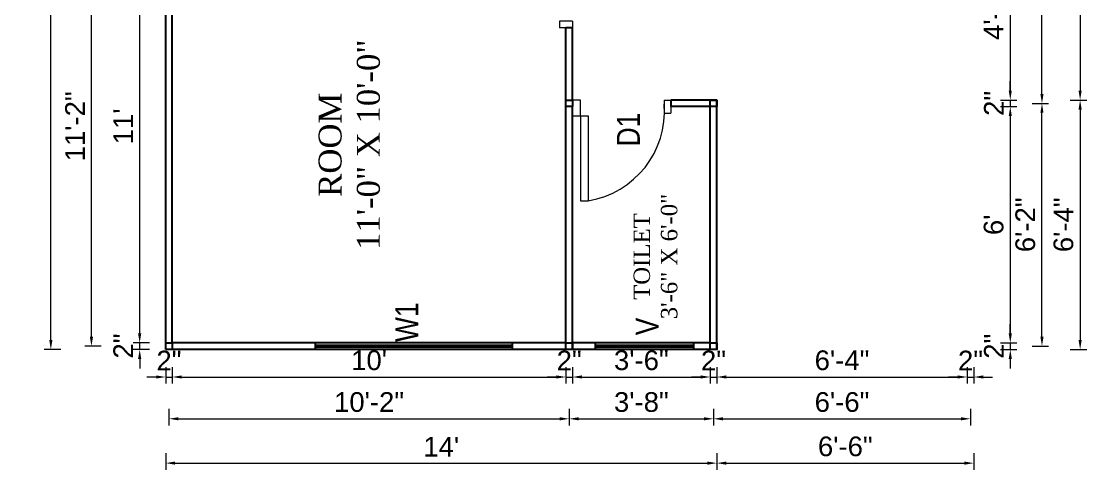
# Model space of a CAD drawing. Header units: inches. Extents: x 367408 to 392173, y -57467 to -41521.
# Drawn here: x 378677.7 to 379002.5, y -51469.4 to -51332.8 of the extents above; entities that cross this region are included whole.
import ezdxf

# ---------------------------------------------------------------- set-up
doc = ezdxf.new("R2010")
doc.units = ezdxf.units.IN
doc.header["$LTSCALE"] = 2
doc.header["$MEASUREMENT"] = 0
doc.header["$PDMODE"] = 34
doc.layers.get('DEFPOINTS').update_dxf_attribs({"color": 141, "linetype": 'CONTINUOUS'})
for name, color, linetype, lineweight in [('dimension', 160, 'CONTINUOUS', 15), ('OUTLINE', 1, 'CONTINUOUS', 25), ('steps', 253, 'CONTINUOUS', 20)]:
    doc.layers.add(name, color=color, linetype=linetype, lineweight=lineweight)
doc.styles.add('Lettring Text', font='arial.ttf')
doc.styles.get("Standard").update_dxf_attribs({"font": 'ARIALN.TTF'})
doc.dimstyles.new('Copy of Standard', dxfattribs={"dimtxt": 6, "dimasz": 2.875, "dimexe": 2, "dimexo": 4, "dimgap": 2, "dimtad": 1, "dimdec": 0, "dimrnd": 1, "dimzin": 0, "dimdsep": 46, "dimlunit": 4, "dimtxsty": 'Lettring Text', "dimcen": 0.1, "dimclrd": 7, "dimclre": 7, "dimclrt": 7, "dimazin": 0, "dimtfac": 0.645, "dimtdec": 0, "dimtmove": 1, "dimatfit": 0, "dimfxl": 3, "dimfxlon": 1, "dimtfillclr": 256, "dimtolj": 1, "dimtzin": 0, "dimlwd": -1, "dimlwe": -1, "dimarcsym": 2})

# ---------------------------------------------------------------- blocks, each defined once
blk = doc.blocks.new('*D392')
at = {"layer": 'DEFPOINTS', "color": 0, "ltscale": 0.5, "transparency": 16777216}
for p in [(378713.77, -51430.83), (378721.7, -51430.83), (378721.7, -51432.83)]:
    blk.add_point(p, dxfattribs=at)
at = {"layer": 'steps', "color": 7, "ltscale": 0.5, "transparency": 16777216}
for p, q in [((378713.77, -51427.95), (378713.77, -51425.08)), ((378716.77, -51430.83), (378711.77, -51430.83)), ((378716.77, -51432.83), (378711.77, -51432.83)), ((378713.77, -51432.83), (378713.77, -51430.83)), ((378713.77, -51435.7), (378713.77, -51438.58))]:
    blk.add_line(p, q, dxfattribs=at)
for points in [[(378713.29, -51427.95), (378714.25, -51427.95), (378713.77, -51430.83)], [(378713.29, -51435.7), (378714.25, -51435.7), (378713.77, -51432.83)]]:
    blk.add_solid(points, dxfattribs=at)
at = {"layer": 'steps', "color": 7, "ltscale": 0.5, "transparency": 16777216, "insert": (378708.75, -51431.77), "char_height": 6, "attachment_point": 5, "rotation": 90, "style": 'Lettring Text'}
blk.add_mtext('\\A1;2"', dxfattribs=at)
blk = doc.blocks.new('*D393')
at = {"layer": 'DEFPOINTS', "color": 0, "ltscale": 0.5, "transparency": 16777216}
for p in [(378713.77, -51298.83), (378721.7, -51298.83), (378721.7, -51430.83)]:
    blk.add_point(p, dxfattribs=at)
at = {"layer": 'steps', "color": 7, "ltscale": 0.5, "transparency": 16777216}
for p, q in [((378716.77, -51298.83), (378711.77, -51298.83)), ((378713.77, -51427.95), (378713.77, -51301.7)), ((378716.77, -51430.83), (378711.77, -51430.83))]:
    blk.add_line(p, q, dxfattribs=at)
for points in [[(378713.29, -51301.7), (378714.25, -51301.7), (378713.77, -51298.83)], [(378713.29, -51427.95), (378714.25, -51427.95), (378713.77, -51430.83)]]:
    blk.add_solid(points, dxfattribs=at)
at = {"layer": 'steps', "color": 7, "ltscale": 0.5, "transparency": 16777216, "insert": (378708.75, -51364.83), "char_height": 6, "attachment_point": 5, "rotation": 90, "style": 'Lettring Text'}
blk.add_mtext("\\A1;11'", dxfattribs=at)
blk = doc.blocks.new('*D399')
at = {"layer": 'DEFPOINTS', "color": 0, "ltscale": 0.5, "transparency": 16777216}
for p in [(378699.07, -51297.83), (378722.7, -51297.83), (378722.7, -51431.83)]:
    blk.add_point(p, dxfattribs=at)
at = {"layer": 'steps', "color": 7, "ltscale": 0.5, "transparency": 16777216}
for p, q in [((378702.07, -51297.83), (378697.07, -51297.83)), ((378699.07, -51428.95), (378699.07, -51300.7)), ((378702.07, -51431.83), (378697.07, -51431.83))]:
    blk.add_line(p, q, dxfattribs=at)
for points in [[(378698.59, -51300.7), (378699.55, -51300.7), (378699.07, -51297.83)], [(378698.59, -51428.95), (378699.55, -51428.95), (378699.07, -51431.83)]]:
    blk.add_solid(points, dxfattribs=at)
at = {"layer": 'steps', "color": 7, "ltscale": 0.5, "transparency": 16777216, "insert": (378694.06, -51364.83), "char_height": 6, "attachment_point": 5, "rotation": 90, "style": 'Lettring Text'}
blk.add_mtext('\\A1;11\'-2"', dxfattribs=at)
blk = doc.blocks.new('*D402')
at = {"layer": 'DEFPOINTS', "color": 0, "ltscale": 0.5, "transparency": 16777216}
for p in [(378686.69, -51124.83), (378721.7, -51124.83), (378721.7, -51432.83)]:
    blk.add_point(p, dxfattribs=at)
at = {"layer": 'steps', "color": 7, "ltscale": 0.5, "transparency": 16777216}
for p, q in [((378689.69, -51124.83), (378684.69, -51124.83)), ((378686.69, -51429.95), (378686.69, -51127.7)), ((378689.69, -51432.83), (378684.69, -51432.83))]:
    blk.add_line(p, q, dxfattribs=at)
for points in [[(378686.21, -51127.7), (378687.17, -51127.7), (378686.69, -51124.83)], [(378686.21, -51429.95), (378687.17, -51429.95), (378686.69, -51432.83)]]:
    blk.add_solid(points, dxfattribs=at)
at = {"layer": 'steps', "color": 7, "ltscale": 0.5, "transparency": 16777216, "insert": (378681.63, -51278.83), "char_height": 6, "attachment_point": 5, "rotation": 90, "style": 'Lettring Text'}
blk.add_mtext('\\A1;25\'-8"', dxfattribs=at)
blk = doc.blocks.new('*D408')
at = {"layer": 'DEFPOINTS', "color": 0, "ltscale": 0.5, "transparency": 16777216}
for p in [(378845.7, -51298.83), (378889.7, -51356.83), (378979.16, -51356.83)]:
    blk.add_point(p, dxfattribs=at)
at = {"layer": 'steps', "color": 7, "ltscale": 0.5, "transparency": 16777216}
for p, q in [((378976.16, -51298.83), (378981.16, -51298.83)), ((378979.16, -51301.7), (378979.16, -51353.95)), ((378976.16, -51356.83), (378981.16, -51356.83))]:
    blk.add_line(p, q, dxfattribs=at)
for points in [[(378978.68, -51301.7), (378979.64, -51301.7), (378979.16, -51298.83)], [(378978.68, -51353.95), (378979.64, -51353.95), (378979.16, -51356.83)]]:
    blk.add_solid(points, dxfattribs=at)
at = {"layer": 'steps', "color": 7, "ltscale": 0.5, "transparency": 16777216, "insert": (378974.1, -51327.83), "char_height": 6, "attachment_point": 5, "rotation": 90, "style": 'Lettring Text'}
blk.add_mtext('\\A1;4\'-10"', dxfattribs=at)
blk = doc.blocks.new('*D409')
at = {"layer": 'DEFPOINTS', "color": 0, "ltscale": 0.5, "transparency": 16777216}
for p in [(378889.7, -51356.83), (378889.7, -51358.83), (378979.16, -51358.83)]:
    blk.add_point(p, dxfattribs=at)
at = {"layer": 'steps', "color": 7, "ltscale": 0.5, "transparency": 16777216}
for p, q in [((378979.16, -51353.95), (378979.16, -51351.08)), ((378976.16, -51356.83), (378981.16, -51356.83)), ((378979.16, -51356.83), (378979.16, -51358.83)), ((378976.16, -51358.83), (378981.16, -51358.83)), ((378979.16, -51361.7), (378979.16, -51364.58))]:
    blk.add_line(p, q, dxfattribs=at)
for points in [[(378978.68, -51353.95), (378979.64, -51353.95), (378979.16, -51356.83)], [(378978.68, -51361.7), (378979.64, -51361.7), (378979.16, -51358.83)]]:
    blk.add_solid(points, dxfattribs=at)
at = {"layer": 'steps', "color": 7, "ltscale": 0.5, "transparency": 16777216, "insert": (378974.15, -51357.83), "char_height": 6, "attachment_point": 5, "rotation": 90, "style": 'Lettring Text'}
blk.add_mtext('\\A1;2"', dxfattribs=at)
blk = doc.blocks.new('*D410')
at = {"layer": 'DEFPOINTS', "color": 0, "ltscale": 0.5, "transparency": 16777216}
for p in [(378889.7, -51358.83), (378889.7, -51430.83), (378979.16, -51430.83)]:
    blk.add_point(p, dxfattribs=at)
at = {"layer": 'steps', "color": 7, "ltscale": 0.5, "transparency": 16777216}
for p, q in [((378976.16, -51358.83), (378981.16, -51358.83)), ((378979.16, -51361.7), (378979.16, -51427.95)), ((378976.16, -51430.83), (378981.16, -51430.83))]:
    blk.add_line(p, q, dxfattribs=at)
for points in [[(378978.68, -51361.7), (378979.64, -51361.7), (378979.16, -51358.83)], [(378978.68, -51427.95), (378979.64, -51427.95), (378979.16, -51430.83)]]:
    blk.add_solid(points, dxfattribs=at)
at = {"layer": 'steps', "color": 7, "ltscale": 0.5, "transparency": 16777216, "insert": (378974.1, -51394.83), "char_height": 6, "attachment_point": 5, "rotation": 90, "style": 'Lettring Text'}
blk.add_mtext("\\A1;6'", dxfattribs=at)
blk = doc.blocks.new('*D411')
at = {"layer": 'DEFPOINTS', "color": 0, "ltscale": 0.5, "transparency": 16777216}
for p in [(378889.7, -51430.83), (378889.7, -51432.83), (378979.16, -51432.83)]:
    blk.add_point(p, dxfattribs=at)
at = {"layer": 'steps', "color": 7, "ltscale": 0.5, "transparency": 16777216}
for p, q in [((378979.16, -51427.95), (378979.16, -51425.08)), ((378976.16, -51430.83), (378981.16, -51430.83)), ((378976.16, -51432.83), (378981.16, -51432.83)), ((378979.16, -51430.83), (378979.16, -51432.83)), ((378979.16, -51435.7), (378979.16, -51438.58))]:
    blk.add_line(p, q, dxfattribs=at)
for points in [[(378978.68, -51427.95), (378979.64, -51427.95), (378979.16, -51430.83)], [(378978.68, -51435.7), (378979.64, -51435.7), (378979.16, -51432.83)]]:
    blk.add_solid(points, dxfattribs=at)
at = {"layer": 'steps', "color": 7, "ltscale": 0.5, "transparency": 16777216, "insert": (378974.15, -51431.83), "char_height": 6, "attachment_point": 5, "rotation": 90, "style": 'Lettring Text'}
blk.add_mtext('\\A1;2"', dxfattribs=at)
blk = doc.blocks.new('*D412')
at = {"layer": 'DEFPOINTS', "color": 0, "ltscale": 0.5, "transparency": 16777216}
for p in [(378888.7, -51357.83), (378988.82, -51357.83), (378888.7, -51431.83)]:
    blk.add_point(p, dxfattribs=at)
at = {"layer": 'steps', "color": 7, "ltscale": 0.5, "transparency": 16777216}
for p, q in [((378985.82, -51357.83), (378990.82, -51357.83)), ((378988.82, -51428.95), (378988.82, -51360.7)), ((378985.82, -51431.83), (378990.82, -51431.83))]:
    blk.add_line(p, q, dxfattribs=at)
for points in [[(378988.34, -51360.7), (378989.3, -51360.7), (378988.82, -51357.83)], [(378988.34, -51428.95), (378989.3, -51428.95), (378988.82, -51431.83)]]:
    blk.add_solid(points, dxfattribs=at)
at = {"layer": 'steps', "color": 7, "ltscale": 0.5, "transparency": 16777216, "insert": (378983.76, -51394.83), "char_height": 6, "attachment_point": 5, "rotation": 90, "style": 'Lettring Text'}
blk.add_mtext('\\A1;6\'-2"', dxfattribs=at)
blk = doc.blocks.new('*D413')
at = {"layer": 'DEFPOINTS', "color": 0, "ltscale": 0.5, "transparency": 16777216}
for p in [(378844.7, -51297.83), (378988.82, -51297.83), (378888.7, -51357.83)]:
    blk.add_point(p, dxfattribs=at)
at = {"layer": 'steps', "color": 7, "ltscale": 0.5, "transparency": 16777216}
for p, q in [((378985.82, -51297.83), (378990.82, -51297.83)), ((378988.82, -51354.95), (378988.82, -51300.7)), ((378985.82, -51357.83), (378990.82, -51357.83))]:
    blk.add_line(p, q, dxfattribs=at)
for points in [[(378988.34, -51300.7), (378989.3, -51300.7), (378988.82, -51297.83)], [(378988.34, -51354.95), (378989.3, -51354.95), (378988.82, -51357.83)]]:
    blk.add_solid(points, dxfattribs=at)
at = {"layer": 'steps', "color": 7, "ltscale": 0.5, "transparency": 16777216, "insert": (378983.77, -51327.83), "char_height": 6, "attachment_point": 5, "rotation": 90, "style": 'Lettring Text'}
blk.add_mtext("\\A1;5'", dxfattribs=at)
blk = doc.blocks.new('*D417')
at = {"layer": 'DEFPOINTS', "color": 0, "ltscale": 0.5, "transparency": 16777216}
for p in [(378968.04, -51260.83), (378889.7, -51356.83), (379000.45, -51356.83)]:
    blk.add_point(p, dxfattribs=at)
at = {"layer": 'steps', "color": 7, "ltscale": 0.5, "transparency": 16777216}
for p, q in [((378997.45, -51260.83), (379002.45, -51260.83)), ((379000.45, -51263.7), (379000.45, -51353.95)), ((378997.45, -51356.83), (379002.45, -51356.83))]:
    blk.add_line(p, q, dxfattribs=at)
for points in [[(378999.97, -51263.7), (379000.93, -51263.7), (379000.45, -51260.83)], [(378999.97, -51353.95), (379000.93, -51353.95), (379000.45, -51356.83)]]:
    blk.add_solid(points, dxfattribs=at)
at = {"layer": 'steps', "color": 7, "ltscale": 0.5, "transparency": 16777216, "insert": (378995.39, -51308.83), "char_height": 6, "attachment_point": 5, "rotation": 90, "style": 'Lettring Text'}
blk.add_mtext("\\A1;8'", dxfattribs=at)
blk = doc.blocks.new('*D418')
at = {"layer": 'DEFPOINTS', "color": 0, "ltscale": 0.5, "transparency": 16777216}
for p in [(378889.7, -51356.83), (378889.7, -51432.83), (379000.45, -51432.83)]:
    blk.add_point(p, dxfattribs=at)
at = {"layer": 'steps', "color": 7, "ltscale": 0.5, "transparency": 16777216}
for p, q in [((378997.45, -51356.83), (379002.45, -51356.83)), ((379000.45, -51359.7), (379000.45, -51429.95)), ((378997.45, -51432.83), (379002.45, -51432.83))]:
    blk.add_line(p, q, dxfattribs=at)
for points in [[(378999.97, -51359.7), (379000.93, -51359.7), (379000.45, -51356.83)], [(378999.97, -51429.95), (379000.93, -51429.95), (379000.45, -51432.83)]]:
    blk.add_solid(points, dxfattribs=at)
at = {"layer": 'steps', "color": 7, "ltscale": 0.5, "transparency": 16777216, "insert": (378995.39, -51394.83), "char_height": 6, "attachment_point": 5, "rotation": 90, "style": 'Lettring Text'}
blk.add_mtext('\\A1;6\'-4"', dxfattribs=at)
blk = doc.blocks.new('*D419')
at = {"layer": 'DEFPOINTS', "color": 0, "ltscale": 0.5, "transparency": 16777216}
for p in [(378721.7, -51432.83), (378723.7, -51432.83), (378723.7, -51441.21)]:
    blk.add_point(p, dxfattribs=at)
at = {"layer": 'steps', "color": 7, "ltscale": 0.5, "transparency": 16777216}
for p, q in [((378721.7, -51438.21), (378721.7, -51443.21)), ((378723.7, -51438.21), (378723.7, -51443.21)), ((378718.82, -51441.21), (378715.95, -51441.21)), ((378721.7, -51441.21), (378723.7, -51441.21)), ((378726.57, -51441.21), (378729.45, -51441.21))]:
    blk.add_line(p, q, dxfattribs=at)
for points in [[(378718.82, -51440.73), (378718.82, -51441.68), (378721.7, -51441.21)], [(378726.57, -51440.73), (378726.57, -51441.68), (378723.7, -51441.21)]]:
    blk.add_solid(points, dxfattribs=at)
at = {"layer": 'steps', "color": 7, "ltscale": 0.5, "transparency": 16777216, "insert": (378722.7, -51436.19), "char_height": 6, "attachment_point": 5, "style": 'Lettring Text'}
blk.add_mtext('\\A1;2"', dxfattribs=at)
blk = doc.blocks.new('*D420')
at = {"layer": 'DEFPOINTS', "color": 0, "ltscale": 0.5, "transparency": 16777216}
for p in [(378723.7, -51432.83), (378843.7, -51432.83), (378843.7, -51441.21)]:
    blk.add_point(p, dxfattribs=at)
at = {"layer": 'steps', "color": 7, "ltscale": 0.5, "transparency": 16777216}
for p, q in [((378723.7, -51438.21), (378723.7, -51443.21)), ((378843.7, -51438.21), (378843.7, -51443.21)), ((378726.57, -51441.21), (378840.82, -51441.21))]:
    blk.add_line(p, q, dxfattribs=at)
for points in [[(378726.57, -51440.73), (378726.57, -51441.68), (378723.7, -51441.21)], [(378840.82, -51440.73), (378840.82, -51441.68), (378843.7, -51441.21)]]:
    blk.add_solid(points, dxfattribs=at)
at = {"layer": 'steps', "color": 7, "ltscale": 0.5, "transparency": 16777216, "insert": (378783.7, -51436.14), "char_height": 6, "attachment_point": 5, "style": 'Lettring Text'}
blk.add_mtext("\\A1;10'", dxfattribs=at)
blk = doc.blocks.new('*D421')
at = {"layer": 'DEFPOINTS', "color": 0, "ltscale": 0.5, "transparency": 16777216}
for p in [(378843.7, -51432.83), (378845.7, -51432.83), (378845.7, -51441.21)]:
    blk.add_point(p, dxfattribs=at)
at = {"layer": 'steps', "color": 7, "ltscale": 0.5, "transparency": 16777216}
for p, q in [((378843.7, -51438.21), (378843.7, -51443.21)), ((378845.7, -51438.21), (378845.7, -51443.21)), ((378840.82, -51441.21), (378837.95, -51441.21)), ((378843.7, -51441.21), (378845.7, -51441.21)), ((378848.57, -51441.21), (378851.45, -51441.21))]:
    blk.add_line(p, q, dxfattribs=at)
for points in [[(378840.82, -51440.73), (378840.82, -51441.68), (378843.7, -51441.21)], [(378848.57, -51440.73), (378848.57, -51441.68), (378845.7, -51441.21)]]:
    blk.add_solid(points, dxfattribs=at)
at = {"layer": 'steps', "color": 7, "ltscale": 0.5, "transparency": 16777216, "insert": (378844.7, -51436.19), "char_height": 6, "attachment_point": 5, "style": 'Lettring Text'}
blk.add_mtext('\\A1;2"', dxfattribs=at)
blk = doc.blocks.new('*D422')
at = {"layer": 'DEFPOINTS', "color": 0, "ltscale": 0.5, "transparency": 16777216}
for p in [(378845.7, -51432.83), (378887.7, -51432.83), (378887.7, -51441.21)]:
    blk.add_point(p, dxfattribs=at)
at = {"layer": 'steps', "color": 7, "ltscale": 0.5, "transparency": 16777216}
for p, q in [((378845.7, -51438.21), (378845.7, -51443.21)), ((378887.7, -51438.21), (378887.7, -51443.21)), ((378848.57, -51441.21), (378884.82, -51441.21))]:
    blk.add_line(p, q, dxfattribs=at)
for points in [[(378848.57, -51440.73), (378848.57, -51441.68), (378845.7, -51441.21)], [(378884.82, -51440.73), (378884.82, -51441.68), (378887.7, -51441.21)]]:
    blk.add_solid(points, dxfattribs=at)
at = {"layer": 'steps', "color": 7, "ltscale": 0.5, "transparency": 16777216, "insert": (378866.7, -51436.14), "char_height": 6, "attachment_point": 5, "style": 'Lettring Text'}
blk.add_mtext('\\A1;3\'-6"', dxfattribs=at)
blk = doc.blocks.new('*D423')
at = {"layer": 'DEFPOINTS', "color": 0, "ltscale": 0.5, "transparency": 16777216}
for p in [(378887.7, -51432.83), (378889.7, -51432.83), (378889.7, -51441.21)]:
    blk.add_point(p, dxfattribs=at)
at = {"layer": 'steps', "color": 7, "ltscale": 0.5, "transparency": 16777216}
for p, q in [((378887.7, -51438.21), (378887.7, -51443.21)), ((378889.7, -51438.21), (378889.7, -51443.21)), ((378884.82, -51441.21), (378881.95, -51441.21)), ((378887.7, -51441.21), (378889.7, -51441.21)), ((378892.57, -51441.21), (378895.45, -51441.21))]:
    blk.add_line(p, q, dxfattribs=at)
for points in [[(378884.82, -51440.73), (378884.82, -51441.68), (378887.7, -51441.21)], [(378892.57, -51440.73), (378892.57, -51441.68), (378889.7, -51441.21)]]:
    blk.add_solid(points, dxfattribs=at)
at = {"layer": 'steps', "color": 7, "ltscale": 0.5, "transparency": 16777216, "insert": (378888.7, -51436.19), "char_height": 6, "attachment_point": 5, "style": 'Lettring Text'}
blk.add_mtext('\\A1;2"', dxfattribs=at)
blk = doc.blocks.new('*D424')
at = {"layer": 'DEFPOINTS', "color": 0, "ltscale": 0.5, "transparency": 16777216}
for p in [(378966.04, -51260.83), (378889.7, -51432.83), (378966.04, -51441.21)]:
    blk.add_point(p, dxfattribs=at)
at = {"layer": 'steps', "color": 7, "ltscale": 0.5, "transparency": 16777216}
for p, q in [((378889.7, -51438.21), (378889.7, -51443.21)), ((378966.04, -51438.21), (378966.04, -51443.21)), ((378892.57, -51441.21), (378963.16, -51441.21))]:
    blk.add_line(p, q, dxfattribs=at)
for points in [[(378892.57, -51440.73), (378892.57, -51441.68), (378889.7, -51441.21)], [(378963.16, -51440.73), (378963.16, -51441.68), (378966.04, -51441.21)]]:
    blk.add_solid(points, dxfattribs=at)
at = {"layer": 'steps', "color": 7, "ltscale": 0.5, "transparency": 16777216, "insert": (378927.87, -51436.14), "char_height": 6, "attachment_point": 5, "style": 'Lettring Text'}
blk.add_mtext('\\A1;6\'-4"', dxfattribs=at)
blk = doc.blocks.new('*D425')
at = {"layer": 'DEFPOINTS', "color": 0, "ltscale": 0.5, "transparency": 16777216}
for p in [(378966.04, -51260.83), (378968.04, -51260.83), (378968.04, -51441.21)]:
    blk.add_point(p, dxfattribs=at)
at = {"layer": 'steps', "color": 7, "ltscale": 0.5, "transparency": 16777216}
for p, q in [((378966.04, -51438.21), (378966.04, -51443.21)), ((378968.04, -51438.21), (378968.04, -51443.21)), ((378963.16, -51441.21), (378960.29, -51441.21)), ((378966.04, -51441.21), (378968.04, -51441.21)), ((378970.91, -51441.21), (378973.79, -51441.21))]:
    blk.add_line(p, q, dxfattribs=at)
for points in [[(378963.16, -51440.73), (378963.16, -51441.68), (378966.04, -51441.21)], [(378970.91, -51440.73), (378970.91, -51441.68), (378968.04, -51441.21)]]:
    blk.add_solid(points, dxfattribs=at)
at = {"layer": 'steps', "color": 7, "ltscale": 0.5, "transparency": 16777216, "insert": (378967.04, -51436.19), "char_height": 6, "attachment_point": 5, "style": 'Lettring Text'}
blk.add_mtext('\\A1;2"', dxfattribs=at)
blk = doc.blocks.new('*D426')
at = {"layer": 'DEFPOINTS', "color": 0, "ltscale": 0.5, "transparency": 16777216}
for p in [(378722.7, -51431.83), (378844.7, -51431.83), (378844.7, -51453.94)]:
    blk.add_point(p, dxfattribs=at)
at = {"layer": 'steps', "color": 7, "ltscale": 0.5, "transparency": 16777216}
for p, q in [((378722.7, -51450.94), (378722.7, -51455.94)), ((378844.7, -51450.94), (378844.7, -51455.94)), ((378725.57, -51453.94), (378841.82, -51453.94))]:
    blk.add_line(p, q, dxfattribs=at)
for points in [[(378725.57, -51453.46), (378725.57, -51454.42), (378722.7, -51453.94)], [(378841.82, -51453.46), (378841.82, -51454.42), (378844.7, -51453.94)]]:
    blk.add_solid(points, dxfattribs=at)
at = {"layer": 'steps', "color": 7, "ltscale": 0.5, "transparency": 16777216, "insert": (378783.7, -51448.87), "char_height": 6, "attachment_point": 5, "style": 'Lettring Text'}
blk.add_mtext('\\A1;10\'-2"', dxfattribs=at)
blk = doc.blocks.new('*D427')
at = {"layer": 'DEFPOINTS', "color": 0, "ltscale": 0.5, "transparency": 16777216}
for p in [(378844.7, -51431.83), (378888.7, -51431.83), (378888.7, -51453.94)]:
    blk.add_point(p, dxfattribs=at)
at = {"layer": 'steps', "color": 7, "ltscale": 0.5, "transparency": 16777216}
for p, q in [((378844.7, -51450.94), (378844.7, -51455.94)), ((378888.7, -51450.94), (378888.7, -51455.94)), ((378847.57, -51453.94), (378885.82, -51453.94))]:
    blk.add_line(p, q, dxfattribs=at)
for points in [[(378847.57, -51453.46), (378847.57, -51454.42), (378844.7, -51453.94)], [(378885.82, -51453.46), (378885.82, -51454.42), (378888.7, -51453.94)]]:
    blk.add_solid(points, dxfattribs=at)
at = {"layer": 'steps', "color": 7, "ltscale": 0.5, "transparency": 16777216, "insert": (378866.7, -51448.87), "char_height": 6, "attachment_point": 5, "style": 'Lettring Text'}
blk.add_mtext('\\A1;3\'-8"', dxfattribs=at)
blk = doc.blocks.new('*D428')
at = {"layer": 'DEFPOINTS', "color": 0, "ltscale": 0.5, "transparency": 16777216}
for p in [(378967.04, -51259.83), (378888.7, -51431.83), (378967.04, -51453.94)]:
    blk.add_point(p, dxfattribs=at)
at = {"layer": 'steps', "color": 7, "ltscale": 0.5, "transparency": 16777216}
for p, q in [((378888.7, -51450.94), (378888.7, -51455.94)), ((378967.04, -51450.94), (378967.04, -51455.94)), ((378891.57, -51453.94), (378964.16, -51453.94))]:
    blk.add_line(p, q, dxfattribs=at)
for points in [[(378891.57, -51453.46), (378891.57, -51454.42), (378888.7, -51453.94)], [(378964.16, -51453.46), (378964.16, -51454.42), (378967.04, -51453.94)]]:
    blk.add_solid(points, dxfattribs=at)
at = {"layer": 'steps', "color": 7, "ltscale": 0.5, "transparency": 16777216, "insert": (378927.87, -51448.87), "char_height": 6, "attachment_point": 5, "style": 'Lettring Text'}
blk.add_mtext('\\A1;6\'-6"', dxfattribs=at)
blk = doc.blocks.new('*D429')
at = {"layer": 'DEFPOINTS', "color": 0, "ltscale": 0.5, "transparency": 16777216}
for p in [(378721.7, -51432.83), (378889.7, -51432.83), (378889.7, -51467.45)]:
    blk.add_point(p, dxfattribs=at)
at = {"layer": 'steps', "color": 7, "ltscale": 0.5, "transparency": 16777216}
for p, q in [((378721.7, -51464.45), (378721.7, -51469.45)), ((378889.7, -51464.45), (378889.7, -51469.45)), ((378724.57, -51467.45), (378886.82, -51467.45))]:
    blk.add_line(p, q, dxfattribs=at)
for points in [[(378724.57, -51466.97), (378724.57, -51467.93), (378721.7, -51467.45)], [(378886.82, -51466.97), (378886.82, -51467.93), (378889.7, -51467.45)]]:
    blk.add_solid(points, dxfattribs=at)
at = {"layer": 'steps', "color": 7, "ltscale": 0.5, "transparency": 16777216, "insert": (378805.7, -51462.44), "char_height": 6, "attachment_point": 5, "style": 'Lettring Text'}
blk.add_mtext("\\A1;14'", dxfattribs=at)
blk = doc.blocks.new('*D430')
at = {"layer": 'DEFPOINTS', "color": 0, "ltscale": 0.5, "transparency": 16777216}
for p in [(378968.04, -51260.83), (378889.7, -51432.83), (378968.04, -51467.45)]:
    blk.add_point(p, dxfattribs=at)
at = {"layer": 'steps', "color": 7, "ltscale": 0.5, "transparency": 16777216}
for p, q in [((378889.7, -51464.45), (378889.7, -51469.45)), ((378968.04, -51464.45), (378968.04, -51469.45)), ((378892.57, -51467.45), (378965.16, -51467.45))]:
    blk.add_line(p, q, dxfattribs=at)
for points in [[(378892.57, -51466.97), (378892.57, -51467.93), (378889.7, -51467.45)], [(378965.16, -51466.97), (378965.16, -51467.93), (378968.04, -51467.45)]]:
    blk.add_solid(points, dxfattribs=at)
at = {"layer": 'steps', "color": 7, "ltscale": 0.5, "transparency": 16777216, "insert": (378928.87, -51462.39), "char_height": 6, "attachment_point": 5, "style": 'Lettring Text'}
blk.add_mtext('\\A1;6\'-6"', dxfattribs=at)

msp = doc.modelspace()

# ---------------------------------------------------------------- linework, layer by layer
at = {"layer": 'dimension', "ltscale": 7}
for p, q in [((378845.7, -51332.83), (378841.7, -51332.83)), ((378841.7, -51332.83), (378841.7, -51334.83)), ((378845.7, -51334.83), (378841.7, -51334.83)), ((378845.7, -51332.83), (378845.7, -51334.83)), ((378848.1, -51356.83), (378845.7, -51356.83)), ((378845.7, -51356.83), (378845.7, -51361.63)), ((378848.1, -51361.63), (378848.1, -51356.83)), ((378873.7, -51356.83), (378873.7, -51360.83)), ((378873.7, -51356.83), (378875.7, -51356.83)), ((378875.7, -51356.83), (378875.7, -51360.83)), ((378873.7, -51360.83), (378875.7, -51360.83)), ((378845.7, -51361.63), (378848.1, -51361.63)), ((378848.1, -51361.63), (378848.1, -51387.5)), ((378848.1, -51361.63), (378850.5, -51361.63)), ((378850.5, -51361.63), (378850.5, -51387.5)), ((378848.1, -51387.5), (378850.5, -51387.5))]:
    msp.add_line(p, q, dxfattribs=at)
msp.add_arc((378846.1, -51360.18), 27.67, 279.1337, 4.3044, dxfattribs=at)
at = {"layer": 'OUTLINE'}
for p, q in [((378721.7, -51432.83), (378721.7, -51124.83)), ((378723.7, -51430.83), (378723.7, -51298.83)), ((378845.7, -51334.83), (378843.7, -51334.83)), ((378843.7, -51430.83), (378843.7, -51334.83)), ((378845.7, -51356.83), (378845.7, -51334.83)), ((378889.7, -51356.83), (378875.7, -51356.83)), ((378875.7, -51356.83), (378875.7, -51358.83)), ((378889.7, -51432.83), (378889.7, -51356.83)), ((378845.7, -51432.83), (378845.7, -51358.83)), ((378887.7, -51358.83), (378875.7, -51358.83)), ((378887.7, -51430.83), (378887.7, -51358.83)), ((378845.7, -51432.83), (378721.7, -51432.83)), ((378843.7, -51430.83), (378723.7, -51430.83)), ((378767.39, -51432.83), (378767.39, -51430.83)), ((378827.39, -51431.58), (378767.39, -51431.58)), ((378827.39, -51432.08), (378767.39, -51432.08)), ((378827.39, -51432.83), (378827.39, -51430.83)), ((378887.7, -51430.83), (378845.7, -51430.83)), ((378889.7, -51432.83), (378845.7, -51432.83)), ((378852.7, -51432.83), (378852.7, -51430.83)), ((378882.7, -51431.58), (378852.7, -51431.58)), ((378882.7, -51432.08), (378852.7, -51432.08)), ((378882.7, -51432.83), (378882.7, -51430.83))]:
    msp.add_line(p, q, dxfattribs=at)
for points in [[(378843.7, -51358.83), (378843.7, -51356.83), (378845.7, -51356.83), (378845.7, -51358.83)], [(378887.7, -51358.83), (378887.7, -51356.83), (378889.7, -51356.83), (378889.7, -51358.83)], [(378721.7, -51432.83), (378721.7, -51430.83), (378723.7, -51430.83), (378723.7, -51432.83)], [(378843.7, -51432.83), (378843.7, -51430.83), (378845.7, -51430.83), (378845.7, -51432.83)], [(378887.7, -51432.83), (378887.7, -51430.83), (378889.7, -51430.83), (378889.7, -51432.83)]]:
    msp.add_lwpolyline(points, close=True, dxfattribs=at)

# ---------------------------------------------------------------- texts
at = {"layer": 'steps', "color": 7, "ltscale": 0.3, "attachment_point": 2, "rotation": 90}
for s, insert, char_height, width in [('{\\fTimes New Roman|b0|i0|c0|p18;ROOM \\P11\'-0" X 10\'-0"}', (378768.31, -51370.43), 7, 72.2596), ('{\\fTimes New Roman|b0|i0|c0|p18;TOILET\\P3\'-6" X 6\'-0"}', (378864.33, -51404.5), 5, 55.268)]:
    msp.add_mtext(s, dxfattribs=dict(at, insert=insert, char_height=char_height, width=width))
at = {"layer": 'steps', "color": 7, "ltscale": 0.3, "char_height": 7, "attachment_point": 8, "rotation": 90}
for s, insert in [('{\\W1;D1}', (378866.24, -51365.81)), ('W1', (378798.68, -51424.51)), ('V', (378871.96, -51425.82))]:
    msp.add_mtext_dynamic_manual_height_columns(s, width=18.6213, gutter_width=40, heights=[0], dxfattribs=dict(at, insert=insert))

# ---------------------------------------------------------------- dimensions: what is measured, and where the dimension line sits
at = {"layer": 'steps', "ltscale": 0.5}
for base, p1, p2, angle, picture, middle in [((378686.69, -51124.83), (378721.7, -51432.83), (378721.7, -51124.83), 90, '*D402', (378681.63, -51278.83)), ((378967.04, -51453.94), (378888.7, -51431.83), (378967.04, -51259.83), 180, '*D428', (378927.87, -51448.87)), ((379000.45, -51356.83), (378968.04, -51260.83), (378889.7, -51356.83), 90, '*D417', (378995.39, -51308.83)), ((378966.04, -51441.21), (378889.7, -51432.83), (378966.04, -51260.83), 180, '*D424', (378927.87, -51436.14)), ((378968.04, -51467.45), (378889.7, -51432.83), (378968.04, -51260.83), 180, '*D430', (378928.87, -51462.39)), ((378699.07, -51297.83), (378722.7, -51431.83), (378722.7, -51297.83), 90, '*D399', (378694.06, -51364.83)), ((378713.77, -51298.83), (378721.7, -51430.83), (378721.7, -51298.83), 90, '*D393', (378708.75, -51364.83)), ((378988.82, -51297.83), (378888.7, -51357.83), (378844.7, -51297.83), 90, '*D413', (378983.77, -51327.83)), ((378979.16, -51356.83), (378845.7, -51298.83), (378889.7, -51356.83), 90, '*D408', (378974.1, -51327.83)), ((378988.82, -51357.83), (378888.7, -51431.83), (378888.7, -51357.83), 90, '*D412', (378983.76, -51394.83)), ((379000.45, -51432.83), (378889.7, -51356.83), (378889.7, -51432.83), 90, '*D418', (378995.39, -51394.83)), ((378979.16, -51430.83), (378889.7, -51358.83), (378889.7, -51430.83), 90, '*D410', (378974.1, -51394.83)), ((378889.7, -51467.45), (378721.7, -51432.83), (378889.7, -51432.83), 180, '*D429', (378805.7, -51462.44)), ((378844.7, -51453.94), (378722.7, -51431.83), (378844.7, -51431.83), 180, '*D426', (378783.7, -51448.87)), ((378843.7, -51441.21), (378723.7, -51432.83), (378843.7, -51432.83), 180, '*D420', (378783.7, -51436.14)), ((378888.7, -51453.94), (378844.7, -51431.83), (378888.7, -51431.83), 180, '*D427', (378866.7, -51448.87)), ((378887.7, -51441.21), (378845.7, -51432.83), (378887.7, -51432.83), 180, '*D422', (378866.7, -51436.14))]:
    dim = msp.add_linear_dim(base=base, p1=p1, p2=p2, angle=angle, dimstyle='Copy of Standard', dxfattribs=at)
    dim.commit()
    dim.dimension.update_dxf_attribs({"geometry": picture, "text_midpoint": middle})
for base, p1, p2, angle, picture, middle in [((378968.04, -51441.21), (378966.04, -51260.83), (378968.04, -51260.83), 180, '*D425', (378967.04, -51441.21)), ((378979.16, -51358.83), (378889.7, -51356.83), (378889.7, -51358.83), 90, '*D409', (378979.16, -51357.83)), ((378713.77, -51430.83), (378721.7, -51432.83), (378721.7, -51430.83), 90, '*D392', (378713.77, -51431.77)), ((378979.16, -51432.83), (378889.7, -51430.83), (378889.7, -51432.83), 90, '*D411', (378979.16, -51431.83)), ((378723.7, -51441.21), (378721.7, -51432.83), (378723.7, -51432.83), 180, '*D419', (378722.7, -51441.21)), ((378845.7, -51441.21), (378843.7, -51432.83), (378845.7, -51432.83), 180, '*D421', (378844.7, -51441.21)), ((378889.7, -51441.21), (378887.7, -51432.83), (378889.7, -51432.83), 180, '*D423', (378888.7, -51441.21))]:
    dim = msp.add_linear_dim(base=base, p1=p1, p2=p2, angle=angle, dimstyle='Copy of Standard', dxfattribs=at)
    dim.commit()
    dim.dimension.update_dxf_attribs({"geometry": picture, "text_midpoint": middle, "dimtype": 160})

doc.saveas('drawing.dxf')
